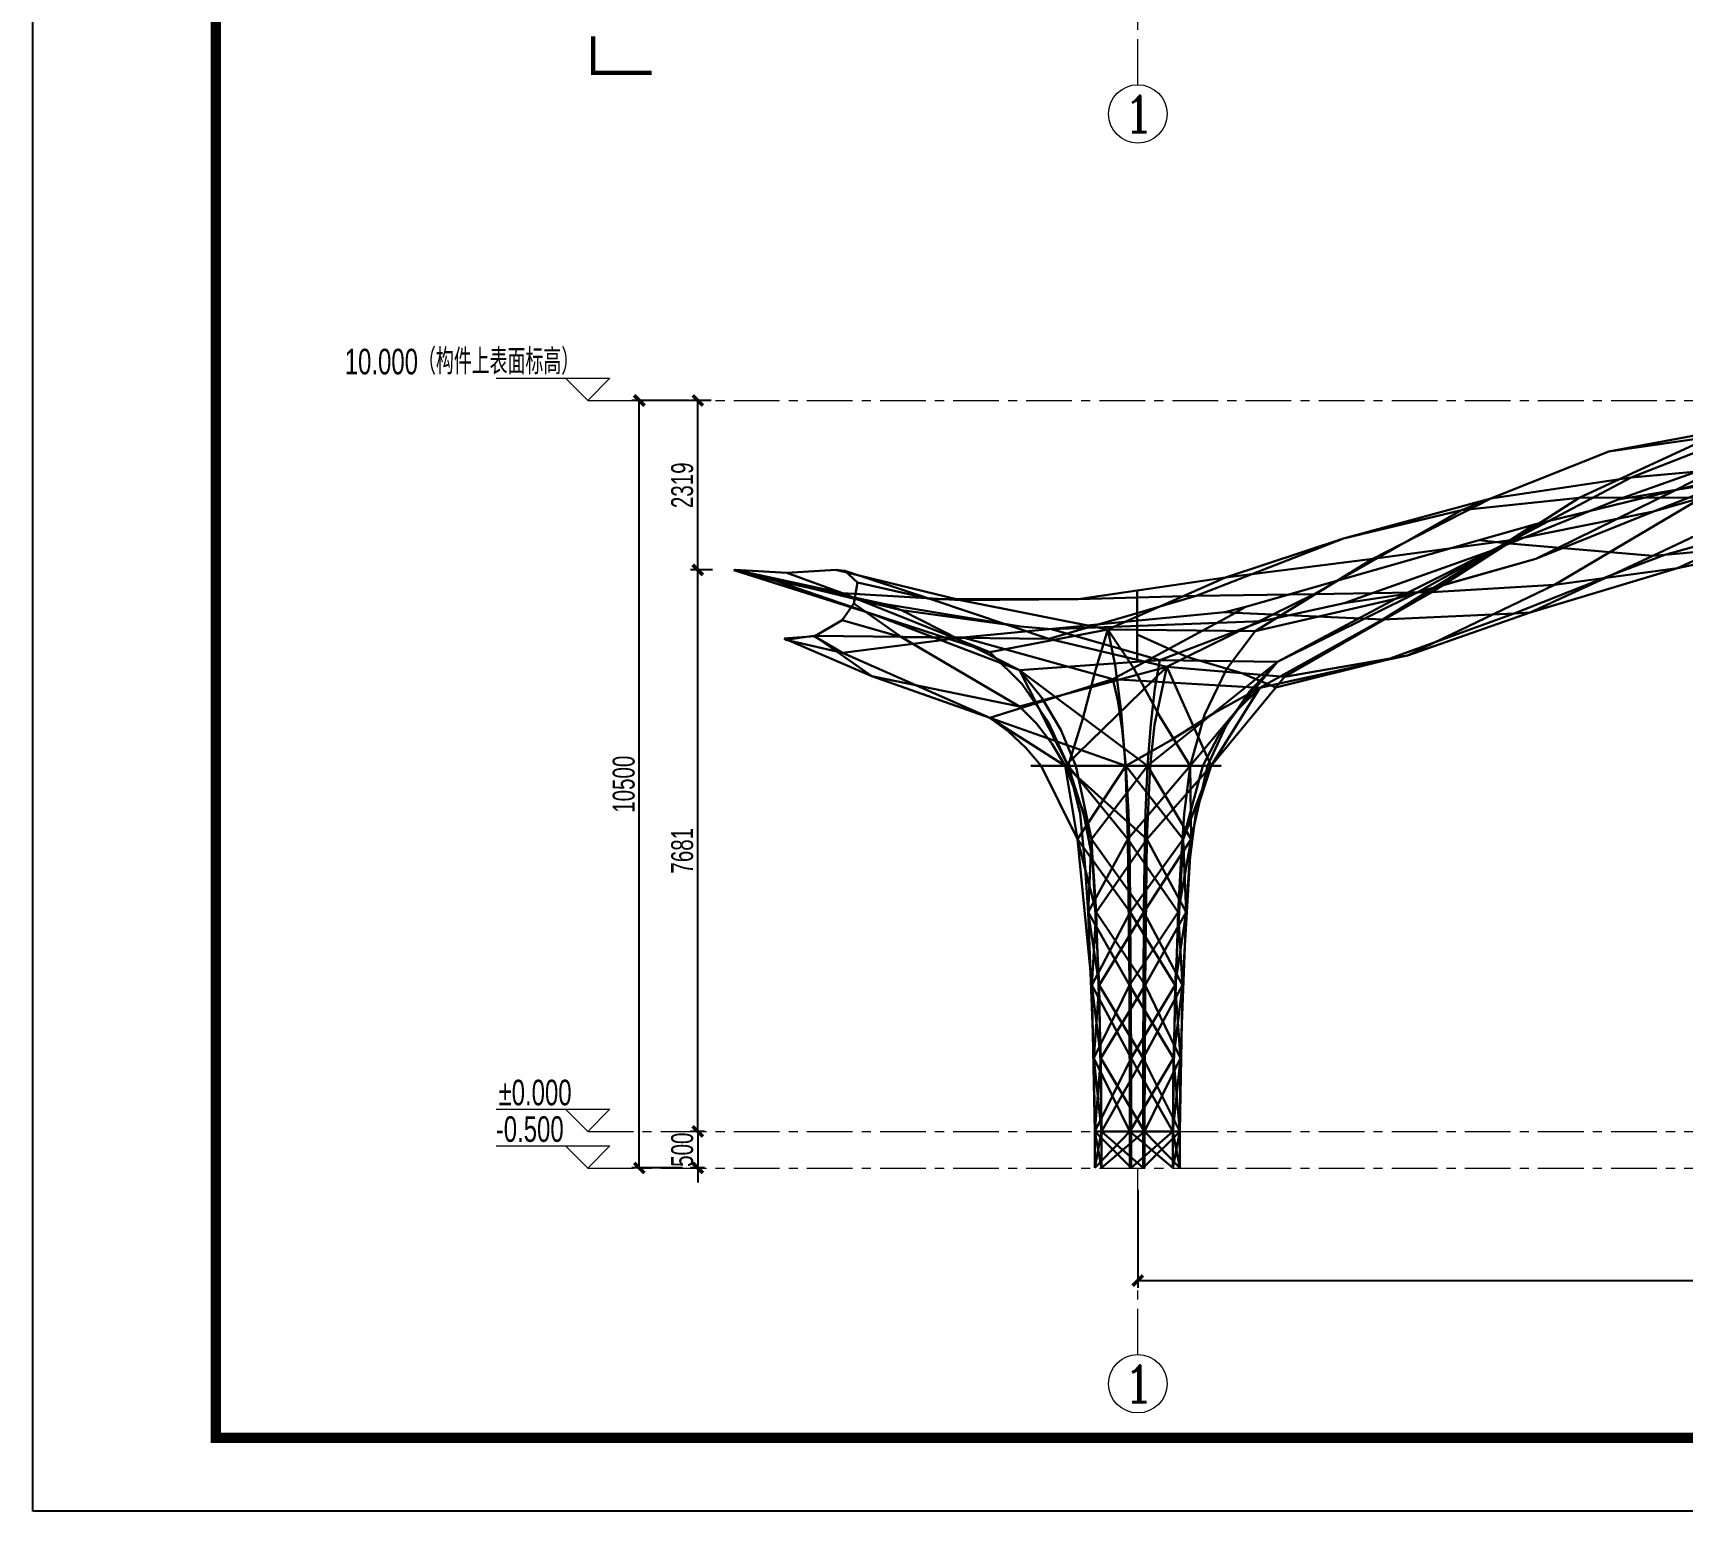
# Model space of a CAD drawing. Header units: millimetres. Extents: x -5285 to 713586, y 0 to 59400.
# Drawn here: x 448070 to 470628, y 0 to 20221 of the extents above; entities that cross this region are included whole.
import ezdxf
from ezdxf.enums import TextEntityAlignment as Align

# ---------------------------------------------------------------- set-up
doc = ezdxf.new("R2010")
doc.units = ezdxf.units.MM
doc.header["$LTSCALE"] = 1000
doc.header["$PDSIZE"] = 300
doc.linetypes.add('CENTER', pattern=[2, 1.25, -0.25, 0.25, -0.25])
doc.layers.get('0').update_dxf_attribs({"lineweight": 15})
doc.layers.get('DEFPOINTS').update_dxf_attribs({"color": 252, "lineweight": 15})
for name, color, linetype, lineweight in [('BBEAM', 4, 'Continuous', 30), ('BEAM', 161, 'Continuous', 30), ('BL2', 60, 'Continuous', 30), ('TD-DIM', 7, 'Continuous', 15), ('TD-DOTE', 252, 'CENTER', 15), ('TD-TEXT', 2, 'Continuous', 15)]:
    doc.layers.add(name, color=color, linetype=linetype, lineweight=lineweight)
doc.layers.add('PUB_TITLE', color=4, linetype='Continuous')
doc.styles.add('COMPLEX', font='COMPLEX')
doc.styles.add('T&D', font='haiwenrs.shx', dxfattribs={"width": 0.7, "bigfont": 'hztxt.shx'})
doc.dimstyles.new('T&D100', dxfattribs={"dimscale": 100, "dimtxt": 3, "dimasz": 2, "dimexe": 1, "dimexo": 3, "dimtad": 1, "dimdec": 0, "dimzin": 0, "dimdsep": 46, "dimtxsty": 'T&D', "dimblk": 'ARCHTICK', "dimcen": 0.09, "dimclrt": 2, "dimadec": 0, "dimazin": 0, "dimtfac": 1, "dimtdec": 0, "dimtix": 1, "dimtmove": 2, "dimatfit": 0, "dimfxl": 1, "dimtolj": 1, "dimtzin": 0, "dimarcsym": 0})

# ---------------------------------------------------------------- blocks, each defined once
blk = doc.blocks.new('A$C6C48201D')
at = {"layer": 'PUB_TITLE'}
blk.add_lwpolyline([(0, -89100), (0, 0), (126150, 0), (126150, -89100)], close=True, dxfattribs=at)
at = {"layer": 'PUB_TITLE', "const_width": 210}
blk.add_lwpolyline([(3750, -87600), (124650, -87600), (124650, -1500), (3750, -1500)], close=True, dxfattribs=at)
blk = doc.blocks.new('A$C39E2270A')
at = {"layer": 'BBEAM'}
for p, q in [((-13664, 10718, -53), (-11328, 11322, 520)), ((-13664, 10718, -53), (-14424, 10551, -266)), ((-14061, 10348, -308), (-13664, 10718, -53)), ((-10366, 10786, 321), (-12046, 9223, -481)), ((-17633, 10025, -1183), (-14424, 10551, -266)), ((-14061, 10348, -308), (-14424, 10551, -266)), ((-15741, 8786, -1352), (-14061, 10348, -308)), ((-14061, 10348, -308), (-12046, 9223, -481)), ((-9456, 10278, 213), (-11885, 9134, -466)), ((-17904, 9993, -1252), (-21487, 9493, -1595)), ((-17904, 9993, -1252), (-17633, 10025, -1183)), ((-17757, 9911, -1260), (-17904, 9993, -1252)), ((-17757, 9911, -1260), (-17633, 10025, -1183)), ((-19436, 8348, -2169), (-17757, 9911, -1260)), ((-17757, 9911, -1260), (-15741, 8786, -1352)), ((-21487, 9493, -1595), (-23527, 8132, -1573)), ((-21487, 9493, -1595), (-23132, 7911, -1808)), ((-19436, 8348, -2169), (-21487, 9493, -1595)), ((-12596, 8712, -735), (-12046, 9223, -481)), ((-11885, 9134, -466), (-12596, 8712, -735)), ((-12046, 9223, -481), (-11885, 9134, -466)), ((-11885, 9134, -466), (-10030, 8098, -298)), ((-17421, 7223, -2287), (-15741, 8786, -1352)), ((-15741, 8786, -1352), (-13944, 7782, -1267)), ((-12596, 8712, -735), (-13944, 7782, -1267)), ((-13725, 7661, -1256), (-12596, 8712, -735)), ((-21116, 6786, -2698), (-19436, 8348, -2169)), ((-17421, 7223, -2287), (-19436, 8348, -2169)), ((-23905, 7191, -1629), (-23527, 8132, -1573)), ((-23132, 7911, -1808), (-23527, 8132, -1573)), ((-23132, 7911, -1808), (-23905, 7191, -1629)), ((-21116, 6786, -2698), (-23132, 7911, -1808)), ((-11710, 6536, -647), (-10030, 8098, -298)), ((-13944, 7782, -1267), (-15703, 6265, -1908)), ((-13944, 7782, -1267), (-13725, 7661, -1256)), ((-13725, 7661, -1256), (-15405, 6098, -1842)), ((-13725, 7661, -1256), (-11710, 6536, -647)), ((-17421, 7223, -2287), (-15703, 6265, -1908)), ((-23905, 7191, -1629), (-23932, 5958, -1611)), ((-21116, 6786, -2698), (-22729, 5286, -2128)), ((-11710, 6536, -647), (-13390, 4973, -877)), ((-9694, 5411, 276), (-11710, 6536, -647)), ((-15703, 6265, -1908), (-17204, 4602, -2279)), ((-15405, 6098, -1842), (-17085, 4536, -2135)), ((-15703, 6265, -1908), (-15405, 6098, -1842)), ((-15405, 6098, -1842), (-13390, 4973, -877)), ((-22729, 5286, -2128), (-23932, 5958, -1611)), ((-23509, 4560, -1577), (-23932, 5958, -1611)), ((-22729, 5286, -2128), (-23509, 4560, -1577)), ((-20713, 4161, -2541), (-22729, 5286, -2128)), ((-13390, 4973, -877), (-15069, 3411, -977)), ((-11374, 3848, 320), (-13390, 4973, -877)), ((-23509, 4560, -1577), (-23137, 3114, -1359)), ((-17204, 4602, -2279), (-17670, 3991, -2085)), ((-17670, 3991, -2085), (-17085, 4536, -2135)), ((-17085, 4536, -2135), (-15069, 3411, -977)), ((-20713, 4161, -2541), (-22325, 2661, -1592)), ((-18697, 3036, -1998), (-20713, 4161, -2541)), ((-18697, 3036, -1998), (-17670, 3991, -2085)), ((-17670, 3991, -2085), (-18420, 2881, -1861)), ((-11374, 3848, 320), (-13054, 2286, 316)), ((-15069, 3411, -977), (-16682, 1911, -1005)), ((-13054, 2286, 316), (-15069, 3411, -977)), ((-22325, 2661, -1592), (-23137, 3114, -1359)), ((-22978, 2053, -1131), (-23137, 3114, -1359)), ((-18697, 3036, -1998), (-19100, 2661, -1901)), ((-18697, 3036, -1998), (-18420, 2881, -1861)), ((-18420, 2881, -1861), (-19100, 1695, -1558)), ((-18420, 2881, -1861), (-16682, 1911, -1005)), ((-22325, 2661, -1592), (-22978, 2053, -1131)), ((-22325, 2661, -1592), (-20310, 1536, -1613)), ((-19100, 2661, -1901), (-20310, 1536, -1613)), ((-19100, 1695, -1558), (-19100, 2661, -1901)), ((-13054, 2286, 316), (-14666, 786, 147)), ((-13054, 2286, 316), (-11038, 1161, 1248)), ((-22978, 2053, -1131), (-22926, 596, -845)), ((-16682, 1911, -1005), (-18294, 411, -1029)), ((-14666, 786, 147), (-16682, 1911, -1005)), ((-19100, 861, -1262), (-19100, 1695, -1558)), ((-20310, 1536, -1613), (-21922, 36, -1073)), ((-20310, 1536, -1613), (-19100, 861, -1262)), ((-12650, -339, 948), (-11038, 1161, 1248)), ((-19100, 861, -1262), (-19100, -339, -1050)), ((-19100, 861, -1262), (-18294, 411, -1029)), ((-14666, 786, 147), (-16279, -714, -244)), ((-14666, 786, 147), (-12650, -339, 948)), ((-23102, -1062, -683), (-22926, 596, -845)), ((-21922, 36, -1073), (-22926, 596, -845)), ((-18294, 411, -1029), (-19100, -339, -1050)), ((-16279, -714, -244), (-18294, 411, -1029)), ((-21922, 36, -1073), (-23102, -1062, -683)), ((-21922, 36, -1073), (-19907, -1089, -1071)), ((-19100, -339, -1050), (-19907, -1089, -1071)), ((-19100, -339, -1050), (-19100, -1539, -953)), ((-14263, -1839, 304), (-12650, -339, 948)), ((-10731, -1411, 1226), (-12650, -339, 948)), ((-16279, -714, -244), (-17891, -2214, -777)), ((-16279, -714, -244), (-14263, -1839, 304)), ((-23102, -1062, -683), (-23221, -1639, -673)), ((-19907, -1089, -1071), (-21519, -2589, -1085)), ((-19100, -1539, -953), (-19907, -1089, -1071)), ((-19100, -1539, -953), (-19100, -3339, -1311)), ((-17891, -2214, -777), (-19100, -1539, -953)), ((-10731, -1411, 1226), (-12343, -2911, 592)), ((-23894, -3664, -713), (-23221, -1639, -673)), ((-21519, -2589, -1085), (-23221, -1639, -673)), ((-15875, -3339, -521), (-14263, -1839, 304)), ((-12343, -2911, 592), (-14263, -1839, 304)), ((-19100, -3339, -1311), (-17891, -2214, -777)), ((-17891, -2214, -777), (-15875, -3339, -521)), ((-21519, -2589, -1085), (-23132, -4089, -989)), ((-19504, -3714, -1489), (-21519, -2589, -1085)), ((-12343, -2911, 592), (-13956, -4411, -260)), ((-10424, -3982, 765), (-12343, -2911, 592)), ((-19504, -3714, -1489), (-19100, -3339, -1311)), ((-19100, -3339, -1311), (-19100, -3939, -1493)), ((-17488, -4839, -1509), (-15875, -3339, -521)), ((-13956, -4411, -260), (-15875, -3339, -521)), ((-24600, -5455, -672), (-23894, -3664, -713)), ((-23132, -4089, -989), (-23894, -3664, -713)), ((-19504, -3714, -1489), (-21116, -5214, -1797)), ((-19504, -3714, -1489), (-19100, -3939, -1493)), ((-19100, -3939, -1493), (-17488, -4839, -1509)), ((-10424, -3982, 765), (-12036, -5482, 128)), ((-23132, -4089, -989), (-24600, -5455, -672)), ((-21116, -5214, -1797), (-23132, -4089, -989)), ((-13956, -4411, -260), (-15568, -5911, -1070)), ((-12036, -5482, 128), (-13956, -4411, -260)), ((-17488, -4839, -1509), (-15568, -5911, -1070)), ((-21116, -5214, -1797), (-22729, -6714, -1273)), ((-24620, -5659, -675), (-24600, -5455, -672)), ((-12036, -5482, 128), (-13649, -6982, -519)), ((-10117, -6554, 682), (-12036, -5482, 128)), ((-22729, -6714, -1273), (-24620, -5659, -675)), ((-24057, -7950, -816), (-24620, -5659, -675)), ((-17181, -7411, -1930), (-15568, -5911, -1070)), ((-13649, -6982, -519), (-15568, -5911, -1070)), ((-22729, -6714, -1273), (-24057, -7950, -816)), ((-20713, -7839, -2044), (-22729, -6714, -1273)), ((-10117, -6554, 682), (-11729, -8054, 423)), ((-13649, -6982, -519), (-15261, -8482, -975)), ((-11729, -8054, 423), (-13649, -6982, -519)), ((-17181, -7411, -1930), (-18793, -8911, -1907)), ((-17181, -7411, -1930), (-15261, -8482, -975)), ((-20713, -7839, -2044), (-22325, -9339, -1224)), ((-20713, -7839, -2044), (-18793, -8911, -1907)), ((-24057, -7950, -816), (-23604, -8625, -913)), ((-11729, -8054, 423), (-12522, -8791, 293)), ((-11729, -8054, 423), (-10820, -8561, 892)), ((-15261, -8482, -975), (-16270, -9421, -1126)), ((-15261, -8482, -975), (-14232, -9056, -404)), ((-12522, -8791, 293), (-10820, -8561, 892)), ((-22325, -9339, -1224), (-23604, -8625, -913)), ((-23604, -8625, -913), (-22570, -9567, -1136)), ((-12522, -8791, 293), (-14232, -9056, -404)), ((-18793, -8911, -1907), (-20275, -10289, -1482)), ((-18793, -8911, -1907), (-17392, -9693, -1374)), ((-16270, -9421, -1126), (-14232, -9056, -404)), ((-22325, -9339, -1224), (-22570, -9567, -1136)), ((-22325, -9339, -1224), (-20696, -10249, -1446)), ((-17392, -9693, -1374), (-16270, -9421, -1126)), ((-20696, -10249, -1446), (-22570, -9567, -1136)), ((-17392, -9693, -1374), (-20275, -10289, -1482)), ((-20696, -10249, -1446), (-20275, -10289, -1482))]:
    blk.add_line(p, q, dxfattribs=at)
at = {"layer": 'BEAM'}
for p, q in [((-19436, 8348, -2169), (-19367, 7793, -2459)), ((-19367, 7793, -2459), (-19307, 7310, -2860)), ((-19258, 6922, -3354), (-19307, 7310, -2860)), ((-17421, 7223, -2287), (-17725, 6941, -2581)), ((-21116, 6786, -2698), (-20861, 6643, -2885)), ((-19258, 6922, -3354), (-19221, 6624, -3981)), ((-17988, 6696, -2940), (-17725, 6941, -2581)), ((-20626, 6512, -3105), (-20861, 6643, -2885)), ((-19221, 6624, -3981), (-19202, 6475, -4660)), ((-18203, 6496, -3354), (-17988, 6696, -2940)), ((-20415, 6394, -3354), (-20626, 6512, -3105)), ((-20415, 6394, -3354), (-19917, 6117, -4354)), ((-19202, 6475, -4660), (-19196, 6422, -5354)), ((-19196, 6422, -5354), (-19184, 6333, -7354)), ((-19184, 6333, -7354), (-19183, 6322, -8354)), ((-19183, 6322, -8354), (-19183, 6322, -8854)), ((-18203, 6496, -3354), (-18472, 6245, -4354)), ((-19917, 6117, -4354), (-19721, 6007, -6354)), ((-18580, 6145, -6354), (-18613, 6114, -8354)), ((-18613, 6114, -8354), (-18613, 6114, -8854)), ((-18472, 6245, -4354), (-18580, 6145, -6354)), ((-19721, 6007, -6354), (-19682, 5985, -8354)), ((-19682, 5985, -8354), (-19682, 5985, -8854)), ((-19662, 5138, -5354), (-19596, 5200, -7354)), ((-19596, 5200, -7354), (-19588, 5207, -8354)), ((-19588, 5207, -8354), (-19588, 5207, -8854)), ((-18509, 5331, -7354), (-18519, 5336, -8354)), ((-18519, 5336, -8354), (-18519, 5336, -8854)), ((-18431, 5287, -5354), (-18509, 5331, -7354)), ((-18431, 5287, -5354), (-18385, 5262, -4671)), ((-18385, 5262, -4671), (-18300, 5214, -3995)), ((-18091, 5097, -3354), (-18300, 5214, -3995)), ((-20084, 4746, -3354), (-19839, 4973, -3973)), ((-19839, 4973, -3973), (-19706, 5097, -4652)), ((-19706, 5097, -4652), (-19662, 5138, -5354)), ((-18993, 4958, -6354), (-18999, 5002, -8354)), ((-18999, 5002, -8354), (-18999, 5002, -8854)), ((-18091, 5097, -3354), (-17204, 4602, -2279)), ((-20084, 4746, -3354), (-20267, 4576, -3046)), ((-18993, 4958, -6354), (-18971, 4820, -4354)), ((-18922, 4501, -3354), (-18971, 4820, -4354)), ((-20477, 4380, -2773), (-20267, 4576, -3046)), ((-17204, 4602, -2279), (-17085, 4536, -2135)), ((-20713, 4161, -2541), (-20477, 4380, -2773)), ((-18864, 4121, -2792), (-18922, 4501, -3354)), ((-18697, 3036, -1998), (-18864, 4121, -2792)), ((-19504, -3714, -1489), (-19400, -4385, -1975)), ((-19318, -4922, -2609), (-19400, -4385, -1975)), ((-19261, -5294, -3354), (-19318, -4922, -2609)), ((-17488, -4839, -1509), (-17878, -5202, -2032)), ((-20675, -5461, -2235), (-21116, -5214, -1797)), ((-19261, -5294, -3354), (-19229, -5502, -4354)), ((-17878, -5202, -2032), (-18178, -5482, -2657)), ((-20314, -5662, -2760), (-20675, -5461, -2235)), ((-19229, -5502, -4354), (-19208, -5637, -6354)), ((-19208, -5637, -6354), (-19202, -5681, -8354)), ((-18375, -5664, -3354), (-18178, -5482, -2657)), ((-20047, -5811, -3354), (-20314, -5662, -2760)), ((-20047, -5811, -3354), (-19882, -5903, -4005)), ((-19202, -5681, -8354), (-19202, -5681, -8854)), ((-18539, -5817, -5354), (-18605, -5878, -7354)), ((-18502, -5782, -4685), (-18539, -5817, -5354)), ((-18456, -5740, -4016), (-18502, -5782, -4685)), ((-18375, -5664, -3354), (-18456, -5740, -4016)), ((-19815, -5940, -4678), (-19882, -5903, -4005)), ((-19770, -5965, -5354), (-19815, -5940, -4678)), ((-19770, -5965, -5354), (-19692, -6009, -7354)), ((-19692, -6009, -7354), (-19682, -6015, -8354)), ((-19682, -6015, -8354), (-19682, -6015, -8854)), ((-18605, -5878, -7354), (-18613, -5886, -8354)), ((-18613, -5886, -8354), (-18613, -5886, -8854)), ((-18480, -6686, -6354), (-18519, -6664, -8354)), ((-18519, -6664, -8354), (-18519, -6664, -8854)), ((-18480, -6686, -6354), (-18361, -6752, -4354)), ((-18139, -6876, -3354), (-18361, -6752, -4354)), ((-19940, -7120, -3354), (-19724, -6919, -4354)), ((-19621, -6823, -6354), (-19724, -6919, -4354)), ((-19621, -6823, -6354), (-19588, -6793, -8354)), ((-19588, -6793, -8354), (-19588, -6793, -8854)), ((-17893, -7013, -2818), (-18139, -6876, -3354)), ((-20144, -7310, -2862), (-19940, -7120, -3354)), ((-19020, -7012, -7354), (-19021, -7001, -8354)), ((-19021, -7001, -8354), (-19021, -7001, -8854)), ((-19009, -7101, -5354), (-19020, -7012, -7354)), ((-19009, -7101, -5354), (-19003, -7153, -4669)), ((-19003, -7153, -4669), (-18989, -7276, -3993)), ((-17571, -7193, -2339), (-17893, -7013, -2818)), ((-17181, -7411, -1930), (-17571, -7193, -2339)), ((-20404, -7552, -2421), (-20144, -7310, -2862)), ((-18959, -7526, -3354), (-18989, -7276, -3993)), ((-20713, -7839, -2044), (-20404, -7552, -2421)), ((-18959, -7526, -3354), (-18915, -7891, -2784)), ((-18915, -7891, -2784), (-18859, -8358, -2295)), ((-18859, -8358, -2295), (-18793, -8911, -1907))]:
    blk.add_line(p, q, dxfattribs=at)
at = {"layer": 'BL2'}
for p, q in [((-18091, 5097, -3354), (-17421, 7223, -2287)), ((-17421, 7223, -2287), (-18041, 7110, -2626)), ((-19258, 6922, -3354), (-18643, 7031, -3006)), ((-18643, 7031, -3006), (-18041, 7110, -2626)), ((-21116, 6786, -2698), (-19258, 6922, -3354)), ((-20084, 4746, -3354), (-21116, 6786, -2698)), ((-19696, 6868, -3354), (-20103, 6701, -3354)), ((-19258, 6922, -3354), (-19917, 6117, -4354)), ((-19258, 6922, -3354), (-19696, 6868, -3354)), ((-19258, 6922, -3354), (-18869, 6882, -3354)), ((-19258, 6922, -3354), (-18472, 6245, -4354)), ((-18502, 6745, -3354), (-18869, 6882, -3354)), ((-20415, 6394, -3354), (-20103, 6701, -3354)), ((-18203, 6496, -3354), (-18502, 6745, -3354)), ((-20415, 6394, -3354), (-20554, 5818, -3354)), ((-19196, 6422, -5354), (-19917, 6117, -4354)), ((-19196, 6422, -5354), (-19721, 6007, -6354)), ((-19184, 6333, -7354), (-19721, 6007, -6354)), ((-19184, 6333, -7354), (-19682, 5985, -8354)), ((-19183, 6322, -8354), (-19682, 5985, -8354)), ((-19196, 6422, -5354), (-18472, 6245, -4354)), ((-19196, 6422, -5354), (-18580, 6145, -6354)), ((-19184, 6333, -7354), (-18613, 6114, -8354)), ((-19184, 6333, -7354), (-18580, 6145, -6354)), ((-18613, 6114, -8354), (-19183, 6322, -8354)), ((-18203, 6496, -3354), (-17989, 6056, -3354)), ((-20084, 4746, -3354), (-19917, 6117, -4354)), ((-19662, 5138, -5354), (-19917, 6117, -4354)), ((-18613, 6114, -8354), (-18509, 5331, -7354)), ((-18519, 5336, -8354), (-18613, 6114, -8354)), ((-18580, 6145, -6354), (-18509, 5331, -7354)), ((-18431, 5287, -5354), (-18580, 6145, -6354)), ((-18431, 5287, -5354), (-18472, 6245, -4354)), ((-18091, 5097, -3354), (-18472, 6245, -4354)), ((-19662, 5138, -5354), (-19721, 6007, -6354)), ((-19596, 5200, -7354), (-19721, 6007, -6354)), ((-19596, 5200, -7354), (-19682, 5985, -8354)), ((-19682, 5985, -8354), (-19588, 5207, -8354)), ((-17952, 5567, -3354), (-17989, 6056, -3354)), ((-20554, 5818, -3354), (-20427, 5233, -3354)), ((-18091, 5097, -3354), (-17952, 5567, -3354)), ((-20084, 4746, -3354), (-20427, 5233, -3354)), ((-18993, 4958, -6354), (-19596, 5200, -7354)), ((-18999, 5002, -8354), (-19596, 5200, -7354)), ((-19588, 5207, -8354), (-18999, 5002, -8354)), ((-18999, 5002, -8354), (-18519, 5336, -8354)), ((-18999, 5002, -8354), (-18509, 5331, -7354)), ((-18993, 4958, -6354), (-18509, 5331, -7354)), ((-18431, 5287, -5354), (-18993, 4958, -6354)), ((-18431, 5287, -5354), (-18971, 4820, -4354)), ((-19662, 5138, -5354), (-18971, 4820, -4354)), ((-19662, 5138, -5354), (-18993, 4958, -6354)), ((-18091, 5097, -3354), (-18971, 4820, -4354)), ((-18091, 5097, -3354), (-18697, 3036, -1998)), ((-18091, 5097, -3354), (-18306, 4822, -3354)), ((-20084, 4746, -3354), (-18971, 4820, -4354)), ((-18697, 3036, -1998), (-20084, 4746, -3354)), ((-20084, 4746, -3354), (-19732, 4539, -3354)), ((-18594, 4622, -3354), (-18306, 4822, -3354)), ((-19732, 4539, -3354), (-19330, 4461, -3354)), ((-18922, 4501, -3354), (-18594, 4622, -3354)), ((-18922, 4501, -3354), (-19330, 4461, -3354)), ((-19504, -3714, -1489), (-19672, -4474, -2042)), ((-19504, -3714, -1489), (-19149, -4462, -2013)), ((-19846, -5140, -2705), (-19672, -4474, -2042)), ((-19149, -4462, -2013), (-18789, -5086, -2678)), ((-20047, -5811, -3354), (-19846, -5140, -2705)), ((-18789, -5086, -2678), (-18375, -5664, -3354)), ((-19843, -5560, -3354), (-19573, -5380, -3354)), ((-19261, -5294, -3354), (-19573, -5380, -3354)), ((-19261, -5294, -3354), (-18932, -5322, -3354)), ((-18628, -5452, -3354), (-18932, -5322, -3354)), ((-20047, -5811, -3354), (-19229, -5502, -4354)), ((-20047, -5811, -3354), (-19843, -5560, -3354)), ((-19770, -5965, -5354), (-19229, -5502, -4354)), ((-19770, -5965, -5354), (-19208, -5637, -6354)), ((-19208, -5637, -6354), (-19692, -6009, -7354)), ((-18375, -5664, -3354), (-19229, -5502, -4354)), ((-18539, -5817, -5354), (-19229, -5502, -4354)), ((-18539, -5817, -5354), (-19208, -5637, -6354)), ((-19208, -5637, -6354), (-18605, -5878, -7354)), ((-18375, -5664, -3354), (-18628, -5452, -3354)), ((-20713, -7839, -2044), (-20047, -5811, -3354)), ((-20047, -5811, -3354), (-20184, -6250, -3354)), ((-20047, -5811, -3354), (-19724, -6919, -4354)), ((-19202, -5681, -8354), (-19692, -6009, -7354)), ((-19202, -5681, -8354), (-19682, -6015, -8354)), ((-19202, -5681, -8354), (-18605, -5878, -7354)), ((-18613, -5886, -8354), (-19202, -5681, -8354)), ((-18539, -5817, -5354), (-18361, -6752, -4354)), ((-18539, -5817, -5354), (-18480, -6686, -6354)), ((-18375, -5664, -3354), (-17181, -7411, -1930)), ((-18375, -5664, -3354), (-18361, -6752, -4354)), ((-18375, -5664, -3354), (-18150, -6031, -3354)), ((-19770, -5965, -5354), (-19621, -6823, -6354)), ((-19770, -5965, -5354), (-19724, -6919, -4354)), ((-19692, -6009, -7354), (-19621, -6823, -6354)), ((-19692, -6009, -7354), (-19588, -6793, -8354)), ((-19682, -6015, -8354), (-19588, -6793, -8354)), ((-18519, -6664, -8354), (-18613, -5886, -8354)), ((-18519, -6664, -8354), (-18605, -5878, -7354)), ((-18480, -6686, -6354), (-18605, -5878, -7354)), ((-18064, -6453, -3354), (-18150, -6031, -3354)), ((-20184, -6250, -3354), (-20145, -6709, -3354)), ((-18139, -6876, -3354), (-18064, -6453, -3354)), ((-19940, -7120, -3354), (-20145, -6709, -3354)), ((-19021, -7001, -8354), (-18519, -6664, -8354)), ((-19020, -7012, -7354), (-18519, -6664, -8354)), ((-19020, -7012, -7354), (-18480, -6686, -6354)), ((-19009, -7101, -5354), (-18480, -6686, -6354)), ((-19009, -7101, -5354), (-18361, -6752, -4354)), ((-18959, -7526, -3354), (-18361, -6752, -4354)), ((-18959, -7526, -3354), (-19724, -6919, -4354)), ((-19009, -7101, -5354), (-19724, -6919, -4354)), ((-19020, -7012, -7354), (-19621, -6823, -6354)), ((-19009, -7101, -5354), (-19621, -6823, -6354)), ((-19020, -7012, -7354), (-19588, -6793, -8354)), ((-19588, -6793, -8354), (-19021, -7001, -8354)), ((-18139, -6876, -3354), (-18333, -7182, -3354)), ((-19940, -7120, -3354), (-19665, -7365, -3354)), ((-18616, -7408, -3354), (-18333, -7182, -3354)), ((-19665, -7365, -3354), (-19326, -7508, -3354)), ((-18959, -7526, -3354), (-18616, -7408, -3354)), ((-18959, -7526, -3354), (-17181, -7411, -1930)), ((-18959, -7526, -3354), (-20713, -7839, -2044)), ((-18959, -7526, -3354), (-19326, -7508, -3354))]:
    blk.add_line(p, q, dxfattribs=at)
at = {"layer": 'BL2', "ltscale": 0.5}
for p, q in [((-19682, 5985, -8354), (-19183, 6322, -8854)), ((-19183, 6322, -8854), (-18613, 6114, -8354)), ((-18613, 6114, -8354), (-18519, 5336, -8854)), ((-19588, 5207, -8854), (-19682, 5985, -8354)), ((-18999, 5002, -8354), (-19588, 5207, -8854)), ((-18519, 5336, -8854), (-18999, 5002, -8354)), ((-19682, -6015, -8854), (-19202, -5681, -8354)), ((-19202, -5681, -8354), (-18613, -5886, -8854)), ((-19588, -6793, -8354), (-19682, -6015, -8854)), ((-18613, -5886, -8854), (-18519, -6664, -8354)), ((-18519, -6664, -8354), (-19021, -7001, -8854)), ((-19021, -7001, -8854), (-19588, -6793, -8354))]:
    blk.add_line(p, q, dxfattribs=at)
blk = doc.blocks.new('TD_轴线')
at = {"layer": 'TD-DOTE', "color": 1, "linetype": 'Continuous'}
blk.add_circle((0, 0), 4, dxfattribs=at)
at = {"layer": 'TD-DOTE', "color": 1, "linetype": 'Continuous', "style": 'COMPLEX'}
blk.add_attdef('A', text='', height=5, dxfattribs=at).set_placement((-2.03, -2.51), (2.25, -2.51), align=Align.FIT)
blk = doc.blocks.new('_ArchTick')
at = {"color": 0, "linetype": 'ByBlock', "const_width": 0.25}
blk.add_lwpolyline([(-0.35, -0.35), (0.35, 0.35)], dxfattribs=at)
blk = doc.blocks.new('*D121')
at = {"layer": 'DEFPOINTS', "color": 0, "ltscale": 0.5, "transparency": 16777216}
for p in [(463183, 4693), (484683, 4693), (484683, 3152)]:
    blk.add_point(p, dxfattribs=at)
at = {"layer": 'TD-DIM', "color": 0, "lineweight": -2, "ltscale": 0.5, "transparency": 16777216}
for p, q in [((463183, 4393), (463183, 3052)), ((484683, 4393), (484683, 3052)), ((463183, 3152), (484683, 3152))]:
    blk.add_line(p, q, dxfattribs=at)
at = {"layer": 'TD-DIM', "color": 0, "lineweight": -2, "ltscale": 0.5, "transparency": 16777216, "xscale": 200, "yscale": 200, "zscale": 200, "rotation": 180}
blk.add_blockref('_ArchTick', (463183, 3152), dxfattribs=at)
at = {"layer": 'TD-DIM', "color": 0, "lineweight": -2, "ltscale": 0.5, "transparency": 16777216, "xscale": 200, "yscale": 200, "zscale": 200}
blk.add_blockref('_ArchTick', (484683, 3152), dxfattribs=at)
at = {"layer": 'TD-DIM', "color": 2, "ltscale": 0.5, "transparency": 16777216, "insert": (473933, 3364), "char_height": 300, "attachment_point": 5, "style": 'T&D'}
blk.add_mtext('\\A1;21500', dxfattribs=at)
blk = doc.blocks.new('*D123')
at = {"layer": 'DEFPOINTS', "color": 0, "ltscale": 0.5, "transparency": 16777216}
for p in [(457164, 12874), (457666, 12874, 14639), (457554, 5193, 7565)]:
    blk.add_point(p, dxfattribs=at)
at = {"layer": 'TD-DIM', "color": 0, "lineweight": -2, "ltscale": 0.5, "transparency": 16777216}
for p, q in [((457366, 12874), (457064, 12874)), ((457164, 5193), (457164, 12874)), ((457254, 5193), (457064, 5193))]:
    blk.add_line(p, q, dxfattribs=at)
at = {"layer": 'TD-DIM', "color": 0, "lineweight": -2, "ltscale": 0.5, "transparency": 16777216, "xscale": 200, "yscale": 200, "zscale": 200}
for p, rotation in [((457164, 12874), 90), ((457164, 5193), 270)]:
    blk.add_blockref('_ArchTick', p, dxfattribs=dict(at, rotation=rotation))
at = {"layer": 'TD-DIM', "color": 2, "ltscale": 0.5, "transparency": 16777216, "insert": (456952, 9033), "char_height": 300, "attachment_point": 5, "rotation": 90, "style": 'T&D'}
blk.add_mtext('\\A1;7681', dxfattribs=at)
blk = doc.blocks.new('TD_标高')
at = {"layer": 'TD-DIM'}
blk.add_lwpolyline([(-12.5, 3.05), (3.05, 3.05), (0, 0), (-3.05, 3.05)], dxfattribs=at)
at = {"layer": 'TD-TEXT', "style": 'T&D', "width": 0.7}
blk.add_attdef('%%P0.000', (-12.57, 3.58), '', height=3.5, dxfattribs=at)
blk = doc.blocks.new('*D125')
at = {"layer": 'DEFPOINTS', "color": 0, "ltscale": 0.5, "transparency": 16777216}
for p in [(457554, 5193, 7565), (457164, 4693), (457554, 4693, 7565)]:
    blk.add_point(p, dxfattribs=at)
at = {"layer": 'TD-DIM', "color": 0, "lineweight": -2, "ltscale": 0.5, "transparency": 16777216}
for p, q in [((457254, 5193), (457064, 5193)), ((457164, 5193), (457164, 5393)), ((457164, 5193), (457164, 4693)), ((457254, 4693), (457064, 4693)), ((457164, 4693), (457164, 4493))]:
    blk.add_line(p, q, dxfattribs=at)
at = {"layer": 'TD-DIM', "color": 0, "lineweight": -2, "ltscale": 0.5, "transparency": 16777216, "xscale": 200, "yscale": 200, "zscale": 200}
for p, rotation in [((457164, 5193), 270), ((457164, 4693), 90)]:
    blk.add_blockref('_ArchTick', p, dxfattribs=dict(at, rotation=rotation))
at = {"layer": 'TD-DIM', "color": 2, "ltscale": 0.5, "transparency": 16777216, "insert": (456952, 4943), "char_height": 300, "attachment_point": 5, "rotation": 90, "style": 'T&D'}
blk.add_mtext('\\A1;500', dxfattribs=at)
blk = doc.blocks.new('*D126')
at = {"layer": 'DEFPOINTS', "color": 0, "ltscale": 0.5, "transparency": 16777216}
for p in [(457164, 15193), (457649, 15193, -14083), (457649, 12874, -16491)]:
    blk.add_point(p, dxfattribs=at)
at = {"layer": 'TD-DIM', "color": 0, "lineweight": -2, "ltscale": 0.5, "transparency": 16777216}
for p, q in [((457349, 15193), (457064, 15193)), ((457164, 12874), (457164, 15193)), ((457349, 12874), (457064, 12874))]:
    blk.add_line(p, q, dxfattribs=at)
at = {"layer": 'TD-DIM', "color": 0, "lineweight": -2, "ltscale": 0.5, "transparency": 16777216, "xscale": 200, "yscale": 200, "zscale": 200}
for p, rotation in [((457164, 15193), 90), ((457164, 12874), 270)]:
    blk.add_blockref('_ArchTick', p, dxfattribs=dict(at, rotation=rotation))
at = {"layer": 'TD-DIM', "color": 2, "ltscale": 0.5, "transparency": 16777216, "insert": (456952, 14033), "char_height": 300, "attachment_point": 5, "rotation": 90, "style": 'T&D'}
blk.add_mtext('\\A1;2319', dxfattribs=at)
blk = doc.blocks.new('*D127')
at = {"layer": 'DEFPOINTS', "color": 0, "ltscale": 0.5, "transparency": 16777216}
for p in [(456364, 15193), (457349, 15193), (457254, 4693, -16491)]:
    blk.add_point(p, dxfattribs=at)
at = {"layer": 'TD-DIM', "color": 0, "lineweight": -2, "ltscale": 0.5, "transparency": 16777216}
for p, q in [((457049, 15193), (456264, 15193)), ((456364, 4693), (456364, 15193)), ((456954, 4693), (456264, 4693))]:
    blk.add_line(p, q, dxfattribs=at)
at = {"layer": 'TD-DIM', "color": 0, "lineweight": -2, "ltscale": 0.5, "transparency": 16777216, "xscale": 200, "yscale": 200, "zscale": 200}
for p, rotation in [((456364, 15193), 90), ((456364, 4693), 270)]:
    blk.add_blockref('_ArchTick', p, dxfattribs=dict(at, rotation=rotation))
at = {"layer": 'TD-DIM', "color": 2, "ltscale": 0.5, "transparency": 16777216, "insert": (456152, 9943), "char_height": 300, "attachment_point": 5, "rotation": 90, "style": 'T&D'}
blk.add_mtext('\\A1;10500', dxfattribs=at)

msp = doc.modelspace()

# ---------------------------------------------------------------- linework, layer by layer
at = {"layer": 'TD-DOTE', "ltscale": 0.5}
for p, q in [((463183.3, 19512.9), (463183.3, 55451.5)), ((455657.9, 15192.7, -14082.5), (493284.1, 15192.7, -14082.5)), ((455657.9, 5192.7, -8925.5), (493284.1, 5192.7, -8925.5)), ((455657.9, 4692.7, -8925.5), (493284.1, 4692.7, -8925.5)), ((463183.3, 2141.6), (463183.3, 4692.7))]:
    msp.add_line(p, q, dxfattribs=at)
at = {"layer": 'TD-TEXT', "const_width": 60, "elevation": 10051.4}
msp.add_lwpolyline([(456533, 19674.9), (455733, 19674.9), (455733, 20174.9)], dxfattribs=at)

# ---------------------------------------------------------------- block references
at = {"layer": 'BL2', "ltscale": 0.5, "extrusion": (0, 1, 0), "rotation": 180}
msp.add_blockref('A$C39E2270A', (-482275.9, -7408.6, 13547.2), dxfattribs=at)
at = {"layer": 'TD-DIM', "ltscale": 0.5, "xscale": 0.6666666666666666, "yscale": 0.6666666666666666, "zscale": 0.6666666666666666}
msp.add_blockref('A$C6C48201D', (448069.9, 59400), dxfattribs=at)
at = {"layer": 'TD-DIM'}
ref = msp.add_blockref('TD_标高', (455657.9, 15192.7, -16490.6), dxfattribs=dict(at, xscale=100, yscale=100, zscale=100))
ref.add_attrib('%%P0.000', '10.000（构件上表面标高）', (452334.6, 15550.4, -16490.6), dxfattribs={"height": 350, "style": 'T&D', "width": 0.7})
ref = msp.add_blockref('TD_标高', (455657.9, 5192.7, -16490.6), dxfattribs=dict(at, xscale=100, yscale=100, zscale=100))
ref.add_attrib('%%P0.000', '%%P0.000', (454438.6, 5550.4, -16490.6), dxfattribs={"height": 350, "style": 'T&D', "width": 0.7})
ref = msp.add_blockref('TD_标高', (455657.9, 4692.7, -8925.5), dxfattribs=dict(at, xscale=100, yscale=100, zscale=100))
ref.add_attrib('%%P0.000', '-0.500', (454400.9, 5050.4, -8925.5), dxfattribs={"height": 350, "style": 'T&D', "width": 0.7})
at = {"layer": 'TD-DOTE'}
ref = msp.add_blockref('TD_轴线', (463183.3, 19112.9), dxfattribs=dict(at, xscale=100, yscale=100, zscale=100))
ref.add_attrib('A', '1', dxfattribs={"color": 1, "height": 500, "style": 'COMPLEX', "width": 2}).set_placement((462980, 18862.3), (463408.6, 18862.3), align=Align.FIT)
ref = msp.add_blockref('TD_轴线', (463183.3, 1741.6), dxfattribs=dict(at, xscale=100, yscale=100, zscale=100))
ref.add_attrib('A', '1', dxfattribs={"color": 1, "height": 500, "style": 'COMPLEX', "width": 2}).set_placement((462980, 1491), (463408.6, 1491), align=Align.FIT)

# ---------------------------------------------------------------- dimensions: what is measured, and where the dimension line sits
at = {"layer": 'TD-DIM', "ltscale": 0.5}
for base, p1, p2, picture, middle in [((456364.1, 15192.7), (457254.2, 4692.7, -16490.6), (457349.4, 15192.7), '*D127', (456151.6, 9942.7)), ((457164.1, 15192.7), (457649.4, 12873.7, -16490.6), (457649.4, 15192.7, -14082.5), '*D126', (456951.6, 14033.2)), ((457164.1, 12873.7, -16490.6), (457554.2, 5192.7, -8925.5), (457666, 12873.7, -1851.5), '*D123', (456951.6, 9033.2, -16490.6)), ((457164.1, 4692.7, -16490.6), (457554.2, 5192.7, -8925.5), (457554.2, 4692.7, -8925.5), '*D125', (456951.6, 4942.7, -16490.6))]:
    dim = msp.add_linear_dim(base=base, p1=p1, p2=p2, angle=90, dimstyle='T&D100', override={"dimfxl": 1.5, "dimarcsym": 1}, dxfattribs=at)
    dim.commit()
    dim.dimension.update_dxf_attribs({"geometry": picture, "text_midpoint": middle})
dim = msp.add_linear_dim(base=(484683.3, 3151.9), p1=(463183.3, 4692.7), p2=(484683.3, 4692.7), dimstyle='T&D100', dxfattribs=at)
dim.commit()
dim.dimension.update_dxf_attribs({"geometry": '*D121', "text_midpoint": (473933.3, 3364.4)})

doc.saveas('drawing.dxf')
